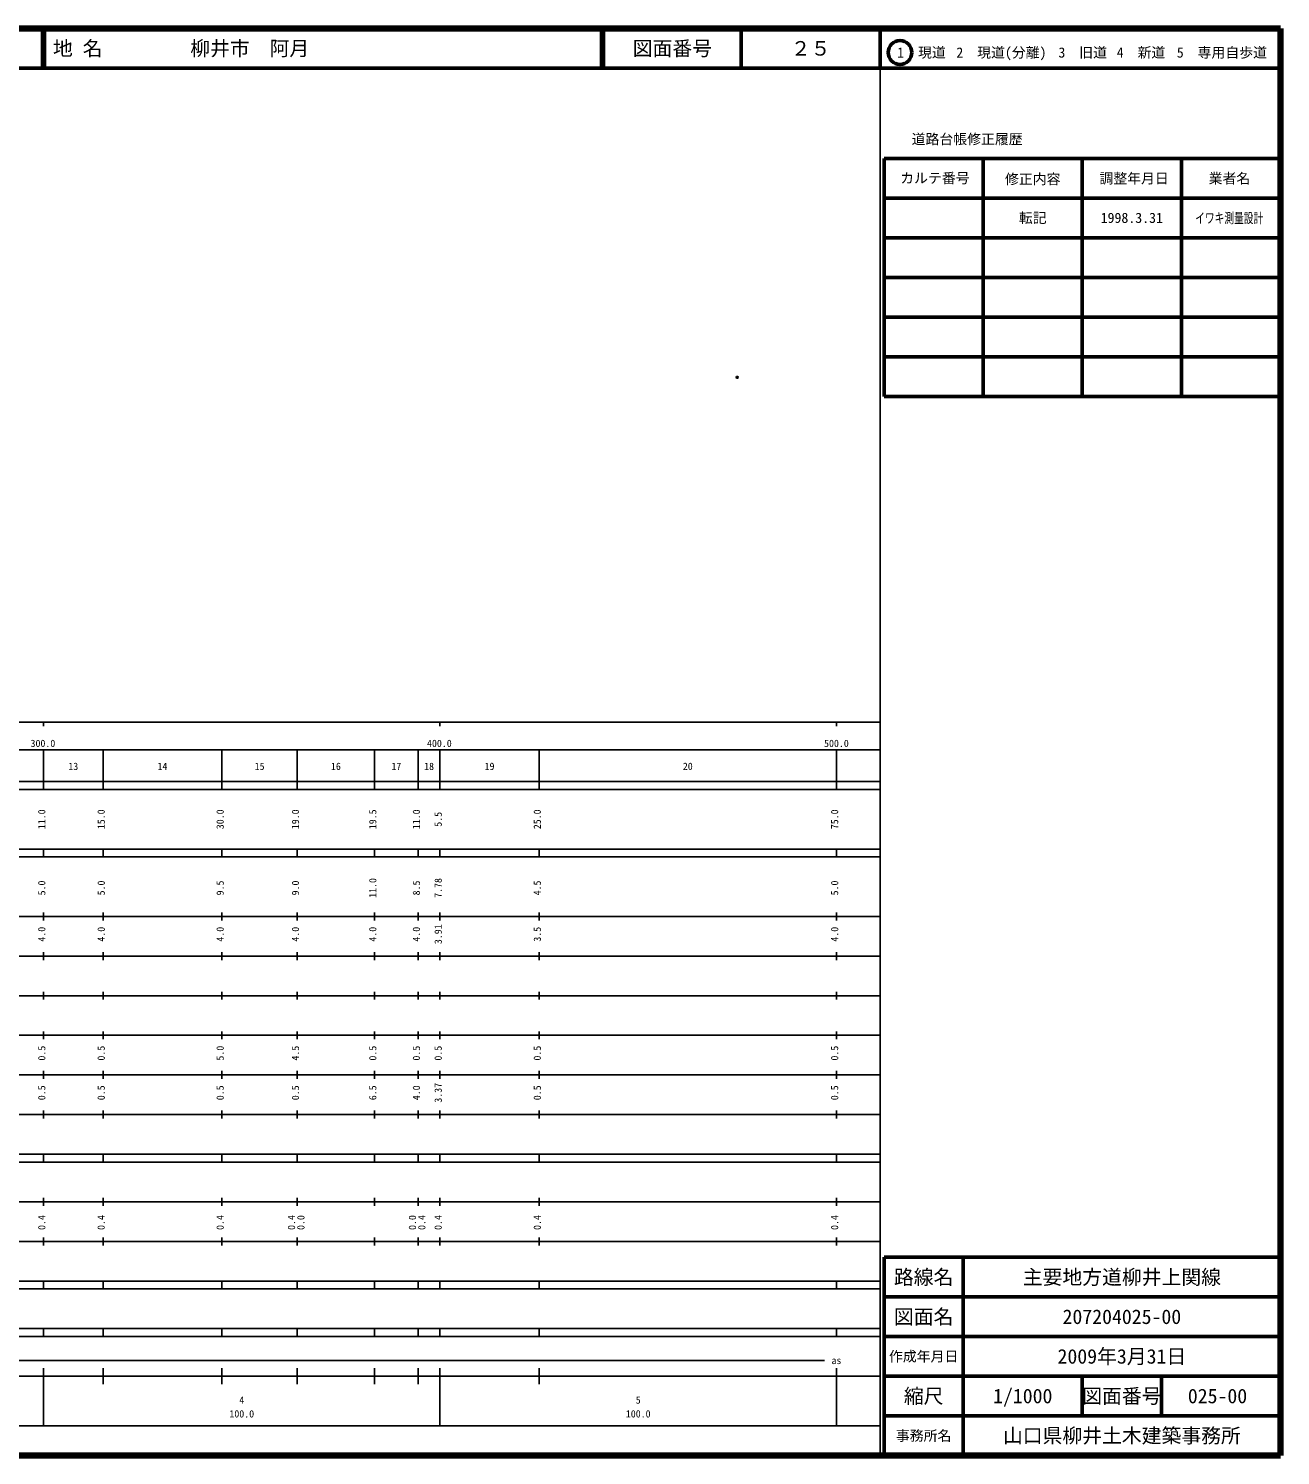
# Model space of a CAD drawing. Units: millimetres on the paper. Extents: x 40 to 680, y 20 to 380.
# Drawn here: x 364.2 to 680, y 20 to 380 of the extents above; entities that cross this region are included whole.
import ezdxf
from ezdxf.enums import TextEntityAlignment as Align

# ---------------------------------------------------------------- set-up
doc = ezdxf.new("R2010")
doc.units = ezdxf.units.MM
doc.header["$PDMODE"] = 32
doc.header["$PDSIZE"] = 0.5
doc.layers.add('M-OTRS', color=6, linetype='Continuous')
doc.layers.add('M-TTL-TXT', color=7, linetype='Continuous')
for name, color, linetype, lineweight in [('M-TTL', 2, 'Continuous', 140), ('M-TTL-BAND', 7, 'Continuous', 25), ('M-TTL-FRAM', 2, 'Continuous', 50), ('M-TTL-LINE', 7, 'Continuous', 50)]:
    doc.layers.add(name, color=color, linetype=linetype, lineweight=lineweight)
doc.styles.add('ＭＳ ゴシック', font='')
doc.styles.get('ＭＳ ゴシック').set_extended_font_data('MS Gothic')

msp = doc.modelspace()

# ---------------------------------------------------------------- linework, layer by layer
at = {"layer": 'M-OTRS'}
msp.add_point((542.975, 292), dxfattribs=at)
at = {"layer": 'M-TTL'}
for p, q in [((680, 380), (40, 380)), ((680, 20), (680, 380)), ((40, 20), (680, 20))]:
    msp.add_line(p, q, dxfattribs=at)
at = {"layer": 'M-TTL-BAND'}
for p, q in [((579, 20), (579, 370)), ((40, 205), (579, 205)), ((368, 205), (368, 204)), ((468, 205), (468, 204)), ((568, 205), (568, 204)), ((68, 198), (579, 198)), ((368, 188), (368, 198)), ((383, 188), (383, 198)), ((413, 188), (413, 198)), ((432, 188), (432, 198)), ((451.5, 188), (451.5, 198)), ((462.5, 188), (462.5, 198)), ((468, 188), (468, 198)), ((493, 188), (493, 198)), ((568, 188), (568, 198)), ((40, 190), (579, 190)), ((40, 188), (579, 188)), ((40, 173), (579, 173)), ((368, 171), (368, 173)), ((383, 171), (383, 173)), ((413, 171), (413, 173)), ((432, 171), (432, 173)), ((451.5, 171), (451.5, 173)), ((462.5, 171), (462.5, 173)), ((468, 171), (468, 173)), ((493, 171), (493, 173)), ((568, 171), (568, 173)), ((40, 171), (579, 171)), ((40, 156), (579, 156)), ((368, 155), (368, 157)), ((383, 155), (383, 157)), ((413, 155), (413, 157)), ((432, 155), (432, 157)), ((451.5, 155), (451.5, 157)), ((462.5, 155), (462.5, 157)), ((468, 155), (468, 157)), ((493, 155), (493, 157)), ((568, 155), (568, 157)), ((46, 146), (579, 146)), ((368, 145), (368, 147)), ((383, 145), (383, 147)), ((413, 145), (413, 147)), ((432, 145), (432, 147)), ((451.5, 145), (451.5, 147)), ((462.5, 145), (462.5, 147)), ((468, 145), (468, 147)), ((493, 145), (493, 147)), ((568, 145), (568, 147)), ((368, 135), (368, 137)), ((383, 135), (383, 137)), ((413, 135), (413, 137)), ((432, 135), (432, 137)), ((451.5, 135), (451.5, 137)), ((462.5, 135), (462.5, 137)), ((468, 135), (468, 137)), ((493, 135), (493, 137)), ((568, 135), (568, 137)), ((52, 136), (579, 136)), ((46, 126), (579, 126)), ((368, 125), (368, 127)), ((383, 125), (383, 127)), ((413, 125), (413, 127)), ((432, 125), (432, 127)), ((451.5, 125), (451.5, 127)), ((462.5, 125), (462.5, 127)), ((468, 125), (468, 127)), ((493, 125), (493, 127)), ((568, 125), (568, 127)), ((52, 116), (579, 116)), ((368, 115), (368, 117)), ((383, 115), (383, 117)), ((413, 115), (413, 117)), ((432, 115), (432, 117)), ((451.5, 115), (451.5, 117)), ((462.5, 115), (462.5, 117)), ((468, 115), (468, 117)), ((493, 115), (493, 117)), ((568, 115), (568, 117)), ((46, 106), (579, 106)), ((368, 105), (368, 107)), ((383, 105), (383, 107)), ((413, 105), (413, 107)), ((432, 105), (432, 107)), ((451.5, 105), (451.5, 107)), ((462.5, 105), (462.5, 107)), ((468, 105), (468, 107)), ((493, 105), (493, 107)), ((568, 105), (568, 107)), ((40, 96), (579, 96)), ((40, 94), (579, 94)), ((368, 94), (368, 96)), ((383, 94), (383, 96)), ((413, 94), (413, 96)), ((432, 94), (432, 96)), ((451.5, 94), (451.5, 96)), ((462.5, 94), (462.5, 96)), ((468, 94), (468, 96)), ((493, 94), (493, 96)), ((568, 94), (568, 96)), ((49, 84), (579, 84)), ((368, 83), (368, 85)), ((383, 83), (383, 85)), ((413, 83), (413, 85)), ((432, 83), (432, 85)), ((451.5, 83), (451.5, 85)), ((462.5, 83), (462.5, 85)), ((468, 83), (468, 85)), ((493, 83), (493, 85)), ((568, 83), (568, 85)), ((40, 74), (579, 74)), ((368, 73), (368, 75)), ((383, 73), (383, 75)), ((413, 73), (413, 75)), ((432, 73), (432, 75)), ((451.5, 73), (451.5, 75)), ((462.5, 73), (462.5, 75)), ((468, 73), (468, 75)), ((493, 73), (493, 75)), ((568, 73), (568, 75)), ((40, 64), (579, 64)), ((40, 62), (579, 62)), ((368, 62), (368, 64)), ((383, 62), (383, 64)), ((413, 62), (413, 64)), ((432, 62), (432, 64)), ((451.5, 62), (451.5, 64)), ((462.5, 62), (462.5, 64)), ((468, 62), (468, 64)), ((493, 62), (493, 64)), ((568, 62), (568, 64)), ((40, 52), (579, 52)), ((368, 50), (368, 52)), ((383, 50), (383, 52)), ((413, 50), (413, 52)), ((432, 50), (432, 52)), ((451.5, 50), (451.5, 52)), ((462.5, 50), (462.5, 52)), ((468, 50), (468, 52)), ((493, 50), (493, 52)), ((568, 50), (568, 52)), ((40, 50), (579, 50)), ((71, 44), (565, 44)), ((40, 40), (579, 40)), ((368, 27.5), (368, 42)), ((383, 38), (383, 42)), ((413, 38), (413, 42)), ((432, 38), (432, 42)), ((451.5, 38), (451.5, 42)), ((462.5, 38), (462.5, 42)), ((468, 27.5), (468, 42)), ((493, 38), (493, 42)), ((568, 27.5), (568, 42)), ((68, 27.5), (579, 27.5))]:
    msp.add_line(p, q, dxfattribs=at)
at = {"layer": 'M-TTL-FRAM'}
for p, q in [((580, 347.197), (580, 287.197)), ((580, 347.197), (680, 347.197)), ((580, 287.197), (680, 287.197)), ((680, 70), (580, 70)), ((580, 70), (580, 20))]:
    msp.add_line(p, q, dxfattribs=at)
at = {"layer": 'M-TTL-LINE'}
for p, q in [((367.75, 380), (367.75, 370)), ((368.25, 380), (368.25, 370)), ((508.747, 380), (508.747, 370)), ((509.247, 380), (509.247, 370)), ((543.997, 380), (543.997, 370)), ((579, 380), (579, 370)), ((40, 370), (680, 370)), ((605, 347.197), (605, 287.197)), ((630, 347.197), (630, 287.197)), ((655, 347.197), (655, 287.197)), ((580, 337.197), (680, 337.197)), ((580, 327.197), (680, 327.197)), ((580, 317.197), (680, 317.197)), ((580, 307.197), (680, 307.197)), ((580, 297.197), (680, 297.197)), ((600, 70), (600, 20)), ((680, 60), (580, 60)), ((680, 50), (580, 50)), ((680, 40), (580, 40)), ((630, 40), (630, 30)), ((650, 40), (650, 30)), ((680, 30), (580, 30))]:
    msp.add_line(p, q, dxfattribs=at)
msp.add_circle((584.031, 373.958), 3, dxfattribs=at)

# ---------------------------------------------------------------- texts
at = {"layer": 'M-TTL-BAND', "style": 'ＭＳ ゴシック'}
for s, p in [('300.0', (367.844, 198.195)), ('400.0', (467.844, 198.195)), ('500.0', (568, 198.195)), ('13', (375.5, 192.405)), ('14', (398, 192.405)), ('15', (422.5, 192.405)), ('16', (441.75, 192.405)), ('17', (457, 192.405)), ('18', (465.25, 192.405)), ('19', (480.5, 192.405)), ('20', (530.5, 192.405)), ('as', (568, 42.5)), ('4', (418, 32.523)), ('5', (518, 32.523)), ('100.0', (418, 29.033)), ('100.0', (518, 29.033))]:
    msp.add_text(s, height=1.833, dxfattribs=at).set_placement(p, align=Align.BOTTOM_CENTER)
for s, p in [('11.0', (369, 180.5)), ('15.0', (384, 180.5)), ('30.0', (414, 180.5)), ('19.0', (433, 180.5)), ('19.5', (452.5, 180.5)), ('11.0', (463.5, 180.5)), ('5.5', (469, 180.5)), ('25.0', (494, 180.5)), ('75.0', (569, 180.5)), ('5.0', (369, 163.174)), ('5.0', (384, 163.174)), ('9.5', (414, 163.174)), ('9.0', (433, 163.174)), ('11.0', (452.5, 163.174)), ('8.5', (463.5, 163.174)), ('7.78', (469, 163.174)), ('4.5', (494, 163.174)), ('5.0', (569, 163.174)), ('4.0', (369, 151.5)), ('4.0', (384, 151.5)), ('4.0', (414, 151.5)), ('4.0', (433, 151.5)), ('4.0', (452.5, 151.5)), ('4.0', (463.5, 151.5)), ('3.91', (469, 151.5)), ('3.5', (494, 151.5)), ('4.0', (569, 151.5)), ('0.5', (369, 121.5)), ('0.5', (384, 121.5)), ('5.0', (414, 121.5)), ('4.5', (433, 121.5)), ('0.5', (452.5, 121.5)), ('0.5', (463.5, 121.5)), ('0.5', (469, 121.5)), ('0.5', (494, 121.5)), ('0.5', (569, 121.5)), ('0.5', (369, 111.5)), ('0.5', (384, 111.5)), ('0.5', (414, 111.5)), ('0.5', (433, 111.5)), ('6.5', (452.5, 111.5)), ('4.0', (463.5, 111.5)), ('3.37', (469, 111.5)), ('0.5', (494, 111.5)), ('0.5', (569, 111.5)), ('0.4', (369, 78.764)), ('0.4', (384, 78.764)), ('0.4', (414, 78.764)), ('0.4', (432, 78.764)), ('0.0', (434.37, 78.764)), ('0.0', (462.5, 78.764)), ('0.4', (464.87, 78.764)), ('0.4', (469, 78.764)), ('0.4', (494, 78.764)), ('0.4', (569, 78.764))]:
    msp.add_text(s, height=1.833, rotation=90, dxfattribs=at).set_placement(p, align=Align.BOTTOM_CENTER)
at = {"layer": 'M-TTL-TXT', "style": 'ＭＳ ゴシック'}
for s, p in [('地 名', (370.38, 375)), ('柳井市\u3000阿月', (405.024, 375))]:
    msp.add_text(s, height=3.666, dxfattribs=at).set_placement(p, align=Align.MIDDLE_LEFT)
for s, height, p in [('図面番号', 3.666, (526.622, 375)), ('２５', 3.666, (561.497, 375)), ('1\u3000現道', 2.566, (589.448, 373.958)), ('2\u3000現道(分離)', 2.566, (609.619, 373.958)), ('3\u3000旧道', 2.566, (630.121, 373.958)), ('4\u3000新道', 2.566, (644.824, 373.958)), ('5\u3000専用自歩道', 2.566, (665.228, 373.958)), ('道路台帳修正履歴', 2.566, (600.968, 352.113)), ('カルテ番号', 2.566, (592.839, 342.277)), ('修正内容', 2.566, (617.509, 342.023)), ('調整年月日', 2.566, (643.089, 342.197)), ('業者名', 2.566, (667.134, 342.197)), ('転記', 2.566, (617.5, 332.245)), ('1998.3.31', 2.566, (642.5, 332.245)), ('路線名', 3.666, (590, 65)), ('路線名', 3.666, (590, 65)), ('主要地方道柳井上関線', 3.666, (640, 65)), ('図面名', 3.666, (590, 55)), ('図面名', 3.666, (590, 55)), ('207204025-00', 3.666, (640, 55)), ('2009年3月31日', 3.666, (640, 45)), ('作成年月日', 2.566, (590, 45)), ('作成年月日', 2.566, (590, 45)), ('縮尺', 3.666, (590, 35)), ('縮尺', 3.666, (590, 35)), ('1/1000', 3.666, (615, 35)), ('図面番号', 3.666, (640, 35)), ('図面番号', 3.666, (640, 35)), ('025-00', 3.666, (664.125, 35)), ('事務所名', 2.566, (590, 25)), ('事務所名', 2.566, (590, 25)), ('山口県柳井土木建築事務所', 3.666, (640, 25))]:
    msp.add_text(s, height=height, dxfattribs=at).set_placement(p, align=Align.MIDDLE_CENTER)
at = {"layer": 'M-TTL-TXT', "style": 'ＭＳ ゴシック', "width": 0.7}
msp.add_text('イワキ測量設計', height=2.566, dxfattribs=at).set_placement((667.077, 332.189), align=Align.MIDDLE_CENTER)

doc.saveas('drawing.dxf')
